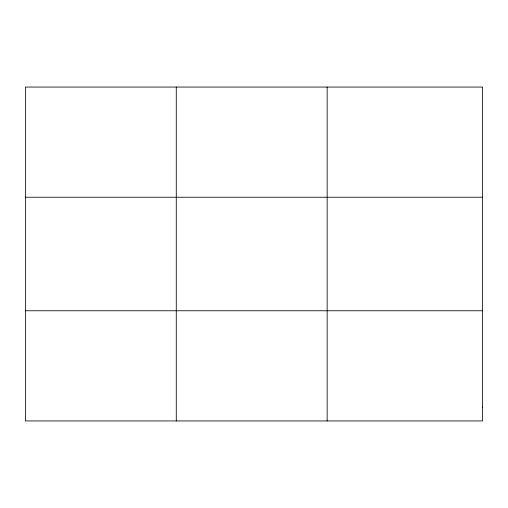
<?xml version="1.0" encoding="UTF-8"?>
<svg xmlns="http://www.w3.org/2000/svg" width="508" height="508" viewBox="0 0 508 508"><rect width="100%" height="100%" fill="white"/><g stroke="black" fill="none" stroke-linecap="round" stroke-linejoin="round"><path stroke-width="0.76" d="M176.276 420.942L176.276 87.058M327.152 420.942L327.152 87.058M25.4 197.237L482.6 197.237M25.4 310.763L482.6 310.763M482.6 407.168L482.6 420.942L25.4 420.942L25.4 87.058L482.6 87.058L482.6 407.168"/></g></svg>
